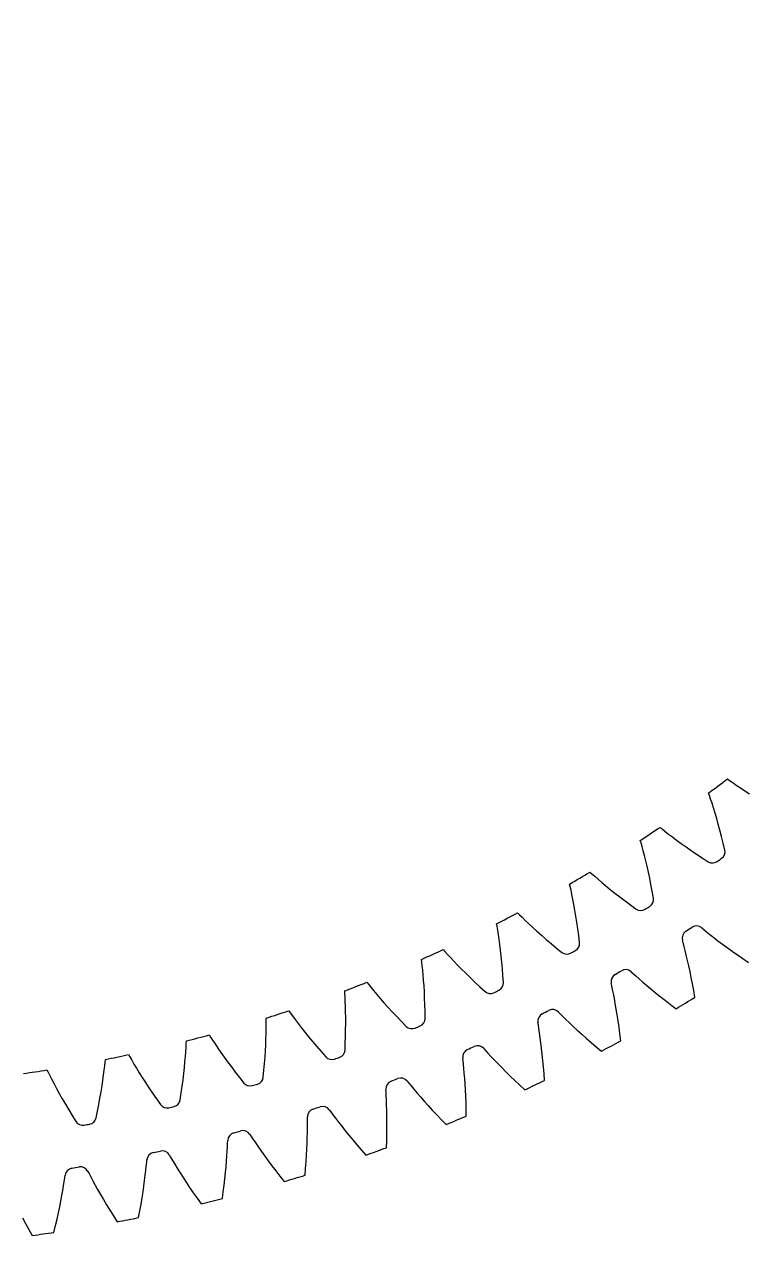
# Model space of a CAD drawing. Header units: millimetres. Extents: x -128 to 128, y -128 to 128.
# Drawn here: x -14.2 to 26.2, y -93.5 to -25.5 of the extents above; entities that cross this region are included whole.
import ezdxf

# ---------------------------------------------------------------- set-up
doc = ezdxf.new("R2010")
doc.units = ezdxf.units.MM

msp = doc.modelspace()

# ---------------------------------------------------------------- linework, layer by layer
at = {"layer": 'outer'}
msp.add_circle((0, 0), 128.494929, dxfattribs=at)
at = {"layer": 'thin_ring_external'}
for p, q in [((23.584301, -75.779421), (23.695544, -75.868035)), ((23.695544, -75.868035), (23.856569, -75.998653)), ((23.856569, -75.998653), (24.046424, -76.150125)), ((24.046424, -76.150125), (24.258651, -76.316352)), ((22.548701, -76.610724), (22.513346, -76.472965)), ((22.60202, -76.811091), (22.548701, -76.610724)), ((22.662575, -77.046296), (22.60202, -76.811091)), ((24.258651, -76.316352), (24.489936, -76.493966)), ((24.489936, -76.493966), (24.738245, -76.680746)), ((24.738245, -76.680746), (25.0022, -76.875082)), ((25.0022, -76.875082), (25.28081, -77.075733)), ((22.727442, -77.307952), (22.662575, -77.046296)), ((22.794904, -77.591657), (22.727442, -77.307952)), ((22.863766, -77.894646), (22.794904, -77.591657)), ((25.28081, -77.075733), (25.573326, -77.2817)), ((25.573326, -77.2817), (25.879166, -77.492156)), ((25.879166, -77.492156), (26.197865, -77.706396)), ((19.649953, -78.22514), (19.756526, -78.319319)), ((22.933122, -78.215003), (22.863766, -77.894646)), ((23.002247, -78.551315), (22.933122, -78.215003)), ((18.573257, -79.00248), (18.544982, -78.863095)), ((19.756526, -78.319319), (19.910672, -78.457988)), ((19.910672, -78.457988), (20.092544, -78.618957)), ((20.092544, -78.618957), (20.296007, -78.795803)), ((20.296007, -78.795803), (20.517921, -78.984995)), ((23.070534, -78.902492), (23.002247, -78.551315)), ((23.137466, -79.267663), (23.070534, -78.902492)), ((18.616275, -79.205309), (18.573257, -79.00248)), ((18.664742, -79.443299), (18.616275, -79.205309)), ((18.716164, -79.707926), (18.664742, -79.443299)), ((20.517921, -78.984995), (20.756369, -79.18421)), ((20.756369, -79.18421), (21.010057, -79.39177)), ((21.010057, -79.39177), (21.278058, -79.606386)), ((21.278058, -79.606386), (21.559676, -79.82702)), ((23.202591, -79.646116), (23.137466, -79.267663)), ((18.769052, -79.994705), (18.716164, -79.707926)), ((18.822353, -80.300815), (18.769052, -79.994705)), ((18.875261, -80.624295), (18.822353, -80.300815)), ((21.559676, -79.82702), (21.854371, -80.052818)), ((21.854371, -80.052818), (22.161715, -80.283052)), ((15.595857, -80.466779), (15.697483, -80.566276)), ((15.697483, -80.566276), (15.844346, -80.712636)), ((15.844346, -80.712636), (16.017762, -80.882681)), ((16.017762, -80.882681), (16.21193, -81.069686)), ((18.927123, -80.963698), (18.875261, -80.624295)), ((18.97739, -81.317904), (18.927123, -80.963698)), ((14.480874, -81.188128), (14.459753, -81.047481)), ((14.513479, -81.392888), (14.480874, -81.188128)), ((14.549731, -81.633043), (14.513479, -81.392888)), ((14.587574, -81.899951), (14.549731, -81.633043)), ((16.21193, -81.069686), (16.423894, -81.269961)), ((16.423894, -81.269961), (16.651859, -81.481092)), ((16.651859, -81.481092), (16.894618, -81.701335)), ((19.025589, -81.686016), (18.97739, -81.317904)), ((14.62575, -82.189056), (14.587574, -81.899951)), ((14.663351, -82.497488), (14.62575, -82.189056)), ((16.894618, -81.701335), (17.151311, -81.929354)), ((17.151311, -81.929354), (17.421295, -82.164081)), ((17.421295, -82.164081), (17.704077, -82.404631)), ((19.071305, -82.067301), (19.025589, -81.686016)), ((10.282229, -83.161965), (10.268317, -83.020424)), ((11.43259, -82.498489), (11.529002, -82.603046)), ((11.529002, -82.603046), (11.668202, -82.756713)), ((11.668202, -82.756713), (11.832709, -82.935391)), ((11.832709, -82.935391), (12.017074, -83.132066)), ((14.699674, -82.823248), (14.663351, -82.497488)), ((14.734138, -83.164857), (14.699674, -82.823248)), ((17.704077, -82.404631), (17.999264, -82.650258)), ((10.304337, -83.368123), (10.282229, -83.161965)), ((10.328278, -83.609816), (10.304337, -83.368123)), ((10.352444, -83.878308), (10.328278, -83.609816)), ((12.017074, -83.132066), (12.218536, -83.342904)), ((12.218536, -83.342904), (12.435423, -83.565399)), ((12.435423, -83.565399), (12.66662, -83.79775)), ((14.766253, -83.521167), (14.734138, -83.164857)), ((14.795593, -83.89126), (14.766253, -83.521167)), ((7.171013, -84.31497), (7.261961, -84.424313)), ((10.375808, -84.168985), (10.352444, -83.878308)), ((10.397612, -84.478935), (10.375808, -84.168985)), ((12.66662, -83.79775), (12.911335, -84.038579)), ((12.911335, -84.038579), (13.168982, -84.286785)), ((13.168982, -84.286785), (13.439112, -84.541461)), ((14.821781, -84.274381), (14.795593, -83.89126)), ((5.988275, -84.918842), (5.981609, -84.776775)), ((5.999828, -85.125861), (5.988275, -84.918842)), ((7.261961, -84.424313), (7.393133, -84.584887)), ((7.393133, -84.584887), (7.548302, -84.771732)), ((7.548302, -84.771732), (7.722384, -84.977565)), ((7.722384, -84.977565), (7.912818, -85.198414)), ((10.417253, -84.806125), (10.397612, -84.478935)), ((10.434229, -85.149047), (10.417253, -84.806125)), ((13.439112, -84.541461), (13.721372, -84.801839)), ((6.011397, -85.368461), (5.999828, -85.125861)), ((6.021822, -85.637836), (6.011397, -85.368461)), ((6.030313, -85.929327), (6.021822, -85.637836)), ((7.912818, -85.198414), (8.118061, -85.431693)), ((8.118061, -85.431693), (8.337093, -85.675546)), ((8.337093, -85.675546), (8.569192, -85.928556)), ((10.448109, -85.506532), (10.434229, -85.149047)), ((10.458514, -85.877641), (10.448109, -85.506532)), ((1.610216, -86.454176), (1.610812, -86.311954)), ((2.822245, -85.911482), (2.907491, -86.025327)), ((2.907491, -86.025327), (3.030292, -86.19239)), ((3.030292, -86.19239), (3.175719, -86.386914)), ((3.175719, -86.386914), (3.339064, -86.601366)), ((6.036262, -86.239986), (6.030313, -85.929327)), ((6.039171, -86.567752), (6.036262, -86.239986)), ((8.569192, -85.928556), (8.813829, -86.189594)), ((8.813829, -86.189594), (9.070602, -86.457731)), ((10.465105, -86.2616), (10.458514, -85.877641)), ((1.607006, -87.173944), (1.61035, -86.904388)), ((1.611183, -86.661514), (1.610216, -86.454176)), ((1.61035, -86.904388), (1.611183, -86.661514)), ((3.339064, -86.601366), (3.517973, -86.831651)), ((3.517973, -86.831651), (3.711037, -87.075106)), ((3.711037, -87.075106), (3.917331, -87.329825)), ((6.034224, -87.268821), (6.038616, -86.911094)), ((6.038616, -86.911094), (6.039171, -86.567752)), ((9.070602, -86.457731), (9.339199, -86.732182)), ((-2.850149, -87.971078), (-2.840528, -87.763961)), ((-2.840528, -87.763961), (-2.83267, -87.621955)), ((-1.602369, -87.283862), (-1.523047, -87.401911)), ((-1.523047, -87.401911), (-1.408937, -87.575026)), ((-1.408937, -87.575026), (-1.273632, -87.776722)), ((-1.273632, -87.776722), (-1.12145, -87.999235)), ((1.576851, -88.103533), (1.590682, -87.776046)), ((1.590682, -87.776046), (1.600603, -87.465489)), ((1.600603, -87.465489), (1.607006, -87.173944)), ((3.917331, -87.329825), (4.136209, -87.594356)), ((4.136209, -87.594356), (4.367198, -87.867545)), ((6.012644, -88.023771), (6.025666, -87.639977)), ((6.025666, -87.639977), (6.034224, -87.268821)), ((-6.091287, -88.428528), (-6.018096, -88.550473)), ((-2.901767, -88.773464), (-2.880485, -88.482626)), ((-2.880485, -88.482626), (-2.863382, -88.213593)), ((-2.863382, -88.213593), (-2.850149, -87.971078)), ((-1.12145, -87.999235), (-0.954533, -88.238355)), ((-0.954533, -88.238355), (-0.774152, -88.49135)), ((1.536113, -88.803436), (1.558765, -88.446399)), ((1.558765, -88.446399), (1.576851, -88.103533)), ((4.367198, -87.867545), (4.609946, -88.148442)), ((4.609946, -88.148442), (4.864179, -88.43625)), ((-7.398127, -89.292658), (-7.372528, -89.051135)), ((-7.372528, -89.051135), (-7.352344, -88.844779)), ((-7.352344, -88.844779), (-7.337246, -88.703359)), ((-6.018096, -88.550473), (-5.912973, -88.729188)), ((-5.912973, -88.729188), (-5.788144, -88.93753)), ((-5.788144, -88.93753), (-5.647522, -89.167524)), ((-5.647522, -89.167524), (-5.493033, -89.414854)), ((-2.958066, -89.409463), (-2.927532, -89.083109)), ((-2.927532, -89.083109), (-2.901767, -88.773464)), ((-0.774152, -88.49135), (-0.581133, -88.75627)), ((-0.581133, -88.75627), (-0.376048, -89.031632)), ((-0.376048, -89.031632), (-0.159309, -89.316259)), ((1.508615, -89.17367), (1.536113, -88.803436)), ((-11.944157, -89.898868), (-11.913463, -89.693812)), ((-11.913463, -89.693812), (-11.891163, -89.553347)), ((-10.632796, -89.342494), (-10.565927, -89.468017)), ((-10.565927, -89.468017), (-10.470067, -89.651867)), ((-10.470067, -89.651867), (-10.356039, -89.866311)), ((-7.506591, -90.157764), (-7.465049, -89.849839)), ((-7.465049, -89.849839), (-7.428944, -89.560467)), ((-7.428944, -89.560467), (-7.398127, -89.292658)), ((-5.493033, -89.414854), (-5.325805, -89.67673)), ((-5.325805, -89.67673), (-5.146564, -89.95116)), ((-3.034488, -90.106372), (-2.993636, -89.750958)), ((-2.993636, -89.750958), (-2.958066, -89.409463)), ((-0.159309, -89.316259), (0.068779, -89.609185)), ((0.068779, -89.609185), (0.307984, -89.909599)), ((1.476013, -89.556299), (1.508615, -89.17367)), ((-12.077339, -90.691805), (-12.026506, -90.404655)), ((-12.026506, -90.404655), (-11.982054, -90.138768)), ((-11.982054, -90.138768), (-11.944157, -89.898868)), ((-10.356039, -89.866311), (-10.227344, -90.103184)), ((-10.227344, -90.103184), (-10.085685, -90.358081)), ((-10.085685, -90.358081), (-9.932046, -90.628154)), ((-7.606709, -90.821367), (-7.553749, -90.482133)), ((-7.553749, -90.482133), (-7.506591, -90.157764)), ((-5.146564, -89.95116), (-4.955807, -90.236635)), ((-4.955807, -90.236635), (-4.753884, -90.531957)), ((-4.753884, -90.531957), (-4.541051, -90.836147)), ((-3.132952, -90.855185), (-3.080855, -90.474719)), ((-3.080855, -90.474719), (-3.034488, -90.106372)), ((-12.198209, -91.318746), (-12.13455, -90.997208)), ((-12.13455, -90.997208), (-12.077339, -90.691805)), ((-9.932046, -90.628154), (-9.767052, -90.911378)), ((-9.767052, -90.911378), (-9.59112, -91.20622)), ((-9.59112, -91.20622), (-9.40454, -91.511468)), ((-7.730771, -91.539731), (-7.665656, -91.174231)), ((-7.665656, -91.174231), (-7.606709, -90.821367)), ((-4.541051, -90.836147), (-4.317496, -91.148383)), ((-12.345309, -92.004227), (-12.268421, -91.654833)), ((-12.268421, -91.654833), (-12.198209, -91.318746)), ((-9.40454, -91.511468), (-9.207517, -91.826129)), ((-9.207517, -91.826129), (-9.000197, -92.149372)), ((-7.802226, -91.917039), (-7.730771, -91.539731)), ((-14.269895, -91.937859), (-14.099144, -92.252235)), ((-14.099144, -92.252235), (-13.918444, -92.576546)), ((-12.519629, -92.739093), (-12.429001, -92.365925)), ((-12.429001, -92.365925), (-12.345309, -92.004227)), ((-13.918444, -92.576546), (-13.7279, -92.909954))]:
    msp.add_line(p, q, dxfattribs=at)
for centre, radius, start, end in [((22.94557, -76.347734), 0.45, 122.796189, 196.158149), ((-26.25, 0), 90.375, 302.796189, 303.05747), ((23.293219, -76.122599), 0.45, 49.69551, 123.05747), ((-26.25, 0), 90.375, 299.86936, 300.13064), ((19.341728, -78.553008), 0.45, 46.76868, 120.13064), ((18.983036, -78.760098), 0.45, 119.86936, 193.23132), ((-26.25, 0), 93.75, 301.090518, 301.836311), ((14.902495, -80.966986), 0.45, 116.94253, 190.30449), ((-26.25, 0), 90.375, 296.94253, 297.203811), ((15.271292, -80.77848), 0.45, 43.841851, 117.203811), ((11.092533, -82.793211), 0.45, 40.915022, 114.276982), ((-26.25, 0), 93.75, 298.163689, 298.909482), ((10.714592, -82.96264), 0.45, 114.015701, 187.377661), ((-26.25, 0), 90.375, 294.015701, 294.276982), ((6.430252, -84.741854), 0.45, 111.088872, 184.450832), ((-26.25, 0), 90.375, 291.088872, 291.350153), ((6.816351, -84.591944), 0.45, 37.988193, 111.350153), ((-26.25, 0), 93.75, 295.23686, 295.982652), ((-26.25, 0), 90.375, 288.162042, 288.423323), ((2.453903, -86.169986), 0.45, 35.061363, 108.423323), ((2.060653, -86.299986), 0.45, 108.162042, 181.524003), ((-26.25, 0), 93.75, 292.310031, 293.055823), ((-26.25, 0), 90.375, 285.235213, 285.496494), ((-1.98343, -87.523221), 0.45, 32.134534, 105.496494), ((-2.382805, -87.632971), 0.45, 105.235213, 178.597173), ((-6.88853, -88.737332), 0.45, 102.308384, 175.670344), ((-26.25, 0), 90.375, 282.308384, 282.569665), ((-6.484072, -88.648117), 0.45, 29.207705, 102.569665), ((-26.25, 0), 93.75, 289.383201, 290.128994), ((-11.444767, -89.610187), 0.45, 99.381555, 172.743515), ((-26.25, 0), 90.375, 279.381555, 279.642836), ((-11.036281, -89.541741), 0.45, 26.280875, 99.642836), ((-26.25, 0), 93.75, 286.456372, 287.202165), ((-26.25, 0), 93.75, 283.529543, 284.275335), ((-26.25, 0), 93.75, 280.602714, 281.348506), ((-26.25, 0), 93.75, 277.675884, 278.421677)]:
    msp.add_arc(centre, radius, start, end, dxfattribs=at)
at = {"layer": 'thin_ring_internal'}
for p, q in [((25.022733, -67.480882), (25.139564, -67.564558)), ((25.139564, -67.564558), (25.311599, -67.685959)), ((25.311599, -67.685959), (25.514406, -67.826413)), ((25.514406, -67.826413), (25.74107, -67.980142)), ((25.74107, -67.980142), (25.988038, -68.143928)), ((24.014702, -68.405529), (23.967499, -68.269797)), ((24.08247, -68.604883), (24.014702, -68.405529)), ((24.159807, -68.839141), (24.08247, -68.604883)), ((25.988038, -68.143928), (26.253121, -68.315638)), ((24.243126, -69.100038), (24.159807, -68.839141)), ((24.330347, -69.383255), (24.243126, -69.100038)), ((24.420043, -69.686087), (24.330347, -69.383255)), ((24.511139, -70.006671), (24.420043, -69.686087)), ((24.602781, -70.343632), (24.511139, -70.006671)), ((21.261146, -70.180151), (21.373233, -70.270082)), ((21.373233, -70.270082), (21.538382, -70.400697)), ((21.538382, -70.400697), (21.733216, -70.552017)), ((21.733216, -70.552017), (21.951147, -70.717894)), ((21.951147, -70.717894), (22.188802, -70.894922)), ((24.694261, -70.695916), (24.602781, -70.343632)), ((24.78498, -71.062682), (24.694261, -70.695916)), ((20.204125, -71.048371), (20.164405, -70.910264)), ((20.260906, -71.251127), (20.204125, -71.048371)), ((20.325335, -71.48926), (20.260906, -71.251127)), ((22.188802, -70.894922), (22.444112, -71.080851)), ((22.444112, -71.080851), (22.715679, -71.274044)), ((22.715679, -71.274044), (23.002496, -71.473236)), ((23.002496, -71.473236), (23.303804, -71.677408)), ((24.87555, -71.442432), (24.78498, -71.062682)), ((20.394282, -71.754318), (20.325335, -71.48926)), ((20.465907, -72.041874), (20.394282, -71.754318)), ((20.538931, -72.349153), (20.465907, -72.041874)), ((23.303804, -71.677408), (23.619014, -71.885711)), ((23.619014, -71.885711), (23.946507, -72.098222)), ((17.357767, -72.669974), (17.464776, -72.765892)), ((17.464776, -72.765892), (17.622545, -72.905331)), ((20.612384, -72.674233), (20.538931, -72.349153)), ((20.685488, -73.015696), (20.612384, -72.674233)), ((16.254911, -73.479176), (16.222792, -73.339106)), ((16.300534, -73.684731), (16.254911, -73.479176)), ((17.622545, -72.905331), (17.808825, -73.067065)), ((17.808825, -73.067065), (18.017373, -73.244595)), ((18.017373, -73.244595), (18.245006, -73.434338)), ((18.245006, -73.434338), (18.489782, -73.633932)), ((20.757594, -73.37245), (20.685488, -73.015696)), ((20.828149, -73.743623), (20.757594, -73.37245)), ((16.351863, -73.926026), (16.300534, -73.684731)), ((16.406232, -74.194454), (16.351863, -73.926026)), ((16.462047, -74.485493), (16.406232, -74.194454)), ((18.489782, -73.633932), (18.750393, -73.841667)), ((18.750393, -73.841667), (19.025904, -74.056224)), ((19.025904, -74.056224), (19.315613, -74.276545)), ((20.897846, -74.127752), (20.828149, -73.743623)), ((16.518182, -74.796301), (16.462047, -74.485493)), ((16.573773, -75.124907), (16.518182, -74.796301)), ((19.315613, -74.276545), (19.618978, -74.501751)), ((19.618978, -74.501751), (19.934377, -74.731829)), ((12.178845, -75.69069), (12.154423, -75.549075)), ((13.324245, -74.942922), (13.425856, -75.044541)), ((13.425856, -75.044541), (13.575776, -75.192387)), ((13.575776, -75.192387), (13.752946, -75.364052)), ((13.752946, -75.364052), (13.951488, -75.552707)), ((13.951488, -75.552707), (14.168419, -75.754597)), ((16.628121, -75.469852), (16.573773, -75.124907)), ((16.680637, -75.830012), (16.628121, -75.469852)), ((12.213175, -75.89843), (12.178845, -75.69069)), ((12.25125, -76.142168), (12.213175, -75.89843)), ((12.29088, -76.413164), (12.25125, -76.142168)), ((14.168419, -75.754597), (14.40193, -75.96726)), ((14.40193, -75.96726), (14.650808, -76.188917)), ((14.650808, -76.188917), (14.914192, -76.418199)), ((16.730817, -76.204484), (16.680637, -75.830012)), ((16.779434, -76.591845), (16.730817, -76.204484)), ((12.330718, -76.706817), (12.29088, -76.413164)), ((12.369796, -77.020227), (12.330718, -76.706817)), ((14.914192, -76.418199), (15.191437, -76.654012)), ((15.191437, -76.654012), (15.48205, -76.895449)), ((15.48205, -76.895449), (15.784414, -77.142407)), ((7.988092, -77.676314), (7.97144, -77.533577)), ((9.172618, -76.992211), (9.268529, -77.099227)), ((9.268529, -77.099227), (9.410151, -77.25504)), ((9.410151, -77.25504), (9.577682, -77.436124)), ((9.577682, -77.436124), (9.765625, -77.635339)), ((12.40736, -77.351378), (12.369796, -77.020227)), ((12.442789, -77.698777), (12.40736, -77.351378)), ((8.011027, -77.885618), (7.988092, -77.676314)), ((8.035735, -78.131072), (8.011027, -77.885618)), ((8.060506, -78.403828), (8.035735, -78.131072)), ((9.765625, -77.635339), (9.971208, -77.848774)), ((9.971208, -77.848774), (10.192757, -78.073872)), ((10.192757, -78.073872), (10.429159, -78.308789)), ((12.475559, -78.061267), (12.442789, -77.698777)), ((12.505214, -78.43792), (12.475559, -78.061267)), ((4.915277, -78.811725), (5.0052, -78.923819)), ((5.0052, -78.923819), (5.138102, -79.087133)), ((8.084249, -78.699218), (8.060506, -78.403828)), ((8.106154, -79.014294), (8.084249, -78.699218)), ((10.429159, -78.308789), (10.679629, -78.552112)), ((10.679629, -78.552112), (10.943583, -78.802714)), ((10.943583, -78.802714), (11.220577, -79.05966)), ((12.532605, -78.827359), (12.505214, -78.43792)), ((3.69516, -79.430121), (3.686327, -79.286687)), ((3.70663, -79.640366), (3.69516, -79.430121)), ((3.717897, -79.886802), (3.70663, -79.640366)), ((5.138102, -79.087133), (5.295494, -79.277095)), ((5.295494, -79.277095), (5.472278, -79.486277)), ((5.472278, -79.486277), (5.665898, -79.71062)), ((8.125577, -79.347003), (8.106154, -79.014294)), ((8.141982, -79.695818), (8.125577, -79.347003)), ((11.220577, -79.05966), (11.509004, -79.322762)), ((3.727737, -80.160504), (3.717897, -79.886802)), ((3.735313, -80.45675), (3.727737, -80.160504)), ((5.665898, -79.71062), (5.874824, -79.947481)), ((5.874824, -79.947481), (6.098045, -80.194957)), ((6.098045, -80.194957), (6.334853, -80.451595)), ((8.154908, -80.059556), (8.141982, -79.695818)), ((8.163951, -80.437267), (8.154908, -80.059556)), ((-0.687141, -80.946877), (-0.688127, -80.803175)), ((-0.687169, -81.157435), (-0.687141, -80.946877)), ((0.564925, -80.396034), (0.648593, -80.512871)), ((0.648593, -80.512871), (0.772378, -80.683199)), ((0.772378, -80.683199), (0.919162, -80.881473)), ((0.919162, -80.881473), (1.084259, -81.099996)), ((3.739979, -80.772552), (3.735313, -80.45675)), ((3.741205, -81.105825), (3.739979, -80.772552)), ((6.334853, -80.451595), (6.584728, -80.716237)), ((6.584728, -80.716237), (6.847278, -80.987926)), ((6.847278, -80.987926), (7.120906, -81.266386)), ((8.170033, -80.827621), (8.163951, -80.437267)), ((-0.703111, -81.974167), (-0.694498, -81.677949)), ((-0.694498, -81.677949), (-0.689377, -81.404119)), ((-0.689377, -81.404119), (-0.687169, -81.157435)), ((1.084259, -81.099996), (1.265339, -81.334579)), ((1.265339, -81.334579), (1.461019, -81.582495)), ((1.461019, -81.582495), (1.670392, -81.841792)), ((3.73158, -81.818917), (3.738537, -81.455015)), ((3.738537, -81.455015), (3.741205, -81.105825)), ((-5.157258, -82.432298), (-5.145731, -82.222056)), ((-5.145731, -82.222056), (-5.138869, -82.078515)), ((-3.865452, -81.740409), (-3.78829, -81.861641)), ((-3.78829, -81.861641), (-3.67399, -82.038475)), ((-3.67399, -82.038475), (-3.538254, -82.244469)), ((-3.538254, -82.244469), (-3.385336, -82.471682)), ((-0.732674, -82.622595), (-0.715697, -82.289753)), ((-0.715697, -82.289753), (-0.703111, -81.974167)), ((1.670392, -81.841792), (1.892832, -82.110979)), ((1.892832, -82.110979), (2.127882, -82.388871)), ((3.704739, -82.586661), (3.719982, -82.196558)), ((3.719982, -82.196558), (3.73158, -81.818917)), ((-8.362634, -82.840839), (-8.292207, -82.966104)), ((-8.292207, -82.966104), (-8.187735, -83.148915)), ((-5.217777, -83.246941), (-5.193001, -82.951636)), ((-5.193001, -82.951636), (-5.172933, -82.678494)), ((-5.172933, -82.678494), (-5.157258, -82.432298)), ((-3.385336, -82.471682), (-3.217337, -82.715803)), ((-3.217337, -82.715803), (-3.035488, -82.974035)), ((-3.035488, -82.974035), (-2.840587, -83.244378)), ((-0.781225, -83.334097), (-0.754407, -82.971119)), ((-0.754407, -82.971119), (-0.732674, -82.622595)), ((2.127882, -82.388871), (2.375203, -82.674493)), ((2.375203, -82.674493), (2.633217, -82.96748)), ((-12.913199, -83.694039), (-12.849717, -83.822963)), ((-9.754346, -83.977762), (-9.719392, -83.706123)), ((-9.719392, -83.706123), (-9.690295, -83.461151)), ((-9.690295, -83.461151), (-9.667305, -83.251852)), ((-9.667305, -83.251852), (-9.652614, -83.1089)), ((-8.187735, -83.148915), (-8.06345, -83.362014)), ((-8.06345, -83.362014), (-7.923169, -83.597239)), ((-7.923169, -83.597239), (-7.768751, -83.85017)), ((-5.282706, -83.892787), (-5.247579, -83.561369)), ((-5.247579, -83.561369), (-5.217777, -83.246941)), ((-2.840587, -83.244378), (-2.633179, -83.525311)), ((-2.633179, -83.525311), (-2.413655, -83.815625)), ((-0.849952, -84.09923), (-0.813428, -83.710542)), ((-0.813428, -83.710542), (-0.781225, -83.334097)), ((-12.849717, -83.822963), (-12.755384, -84.011207)), ((-12.755384, -84.011207), (-12.642922, -84.230775)), ((-12.642922, -84.230775), (-12.515696, -84.473309)), ((-9.842139, -84.583604), (-9.795211, -84.271273)), ((-9.795211, -84.271273), (-9.754346, -83.977762)), ((-7.768751, -83.85017), (-7.601275, -84.117948)), ((-7.601275, -84.117948), (-7.421428, -84.398531)), ((-7.421428, -84.398531), (-7.229672, -84.690371)), ((-5.370039, -84.600576), (-5.323439, -84.239604)), ((-5.323439, -84.239604), (-5.282706, -83.892787)), ((-2.413655, -83.815625), (-2.1823, -84.114326)), ((-2.1823, -84.114326), (-1.940671, -84.420966)), ((-12.515696, -84.473309), (-12.375321, -84.734296)), ((-12.375321, -84.734296), (-12.222718, -85.010819)), ((-12.222718, -85.010819), (-12.058462, -85.300805)), ((-9.954924, -85.256685), (-9.895312, -84.91261)), ((-9.895312, -84.91261), (-9.842139, -84.583604)), ((-7.229672, -84.690371), (-7.026329, -84.992239)), ((-7.026329, -84.992239), (-6.811632, -85.303129)), ((-5.480447, -85.360814), (-5.422752, -84.974701)), ((-5.422752, -84.974701), (-5.370039, -84.600576)), ((-12.058462, -85.300805), (-11.882929, -85.602682)), ((-11.882929, -85.602682), (-11.696374, -85.915204)), ((-10.094232, -85.985261), (-10.021167, -85.614574)), ((-10.021167, -85.614574), (-9.954924, -85.256685)), ((-6.811632, -85.303129), (-6.587108, -85.622507)), ((-11.696374, -85.915204), (-11.498974, -86.237354)), ((-11.498974, -86.237354), (-11.292227, -86.568516)), ((-10.172926, -86.367648), (-10.094232, -85.985261))]:
    msp.add_line(p, q, dxfattribs=at)
for centre, radius, start, end in [((-26.25, 0), 84.75, 306.337239, 307.227978), ((-26.25, 0), 84.75, 303.206805, 304.097543), ((24.436038, -71.539019), 0.45, 305.317915, 12.394261), ((24.184701, -71.716432), 0.45, 238.040521, 305.116868), ((-26.25, 0), 88.125, 305.116868, 305.317915), ((-26.25, 0), 84.75, 300.07637, 300.967108), ((20.453715, -74.200193), 0.45, 302.18748, 9.263826), ((20.193064, -74.363616), 0.45, 234.910087, 301.986433), ((-26.25, 0), 88.125, 301.986433, 302.18748), ((-26.25, 0), 84.75, 296.945935, 297.836674), ((16.332009, -76.639925), 0.45, 299.057045, 6.133392), ((-26.25, 0), 84.75, 293.8155, 294.706239), ((16.062823, -76.78887), 0.45, 231.779652, 298.855998), ((-26.25, 0), 88.125, 298.855998, 299.057045), ((-26.25, 0), 84.75, 290.685066, 291.575804), ((12.083223, -78.850933), 0.45, 295.926611, 3.002957), ((11.806304, -78.984956), 0.45, 228.649217, 295.725563), ((-26.25, 0), 88.125, 295.725563, 295.926611), ((-26.25, 0), 84.75, 287.554631, 288.445369), ((7.720034, -80.826619), 0.45, 292.796176, 359.872522), ((7.43621, -80.94532), 0.45, 225.518782, 292.595129), ((-26.25, 0), 88.125, 292.595129, 292.796176), ((-26.25, 0), 84.75, 284.424196, 285.314934), ((-26.25, 0), 84.75, 281.293761, 282.1845), ((2.965584, -82.664111), 0.45, 222.388347, 289.464694), ((-26.25, 0), 88.125, 289.464694, 289.665741), ((3.255466, -82.561087), 0.45, 289.665741, 356.742087), ((-26.25, 0), 84.75, 278.163326, 279.054065), ((-1.297158, -84.04916), 0.45, 286.535306, 353.611653), ((-1.592234, -84.1362), 0.45, 219.257913, 286.334259), ((-26.25, 0), 88.125, 286.334259, 286.535306), ((-6.22364, -85.357194), 0.45, 216.127478, 283.203824), ((-26.25, 0), 88.125, 283.203824, 283.404871), ((-5.924251, -85.286397), 0.45, 283.404871, 350.481218), ((-10.612005, -86.269106), 0.45, 280.274437, 347.350783), ((-10.914813, -86.323448), 0.45, 212.997043, 280.073389), ((-26.25, 0), 88.125, 280.073389, 280.274437)]:
    msp.add_arc(centre, radius, start, end, dxfattribs=at)

doc.saveas('drawing.dxf')
